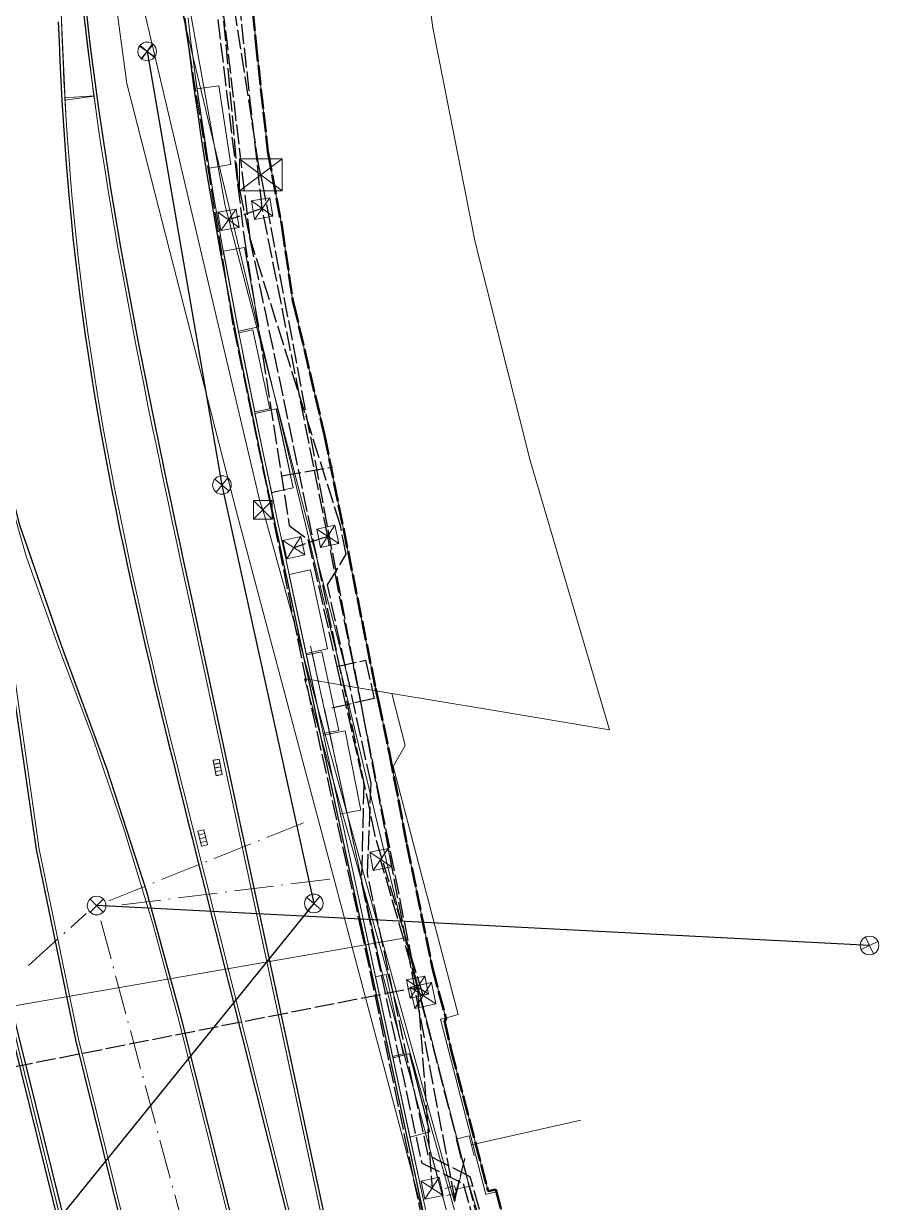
# Model space of a CAD drawing. Header units: metres. Extents: x 105014 to 106600, y 111320 to 118425.
# Drawn here: x 105918.8 to 105974, y 115132.3 to 115208.2 of the extents above; entities that cross this region are included whole.
import ezdxf

# ---------------------------------------------------------------- set-up
doc = ezdxf.new("R2010")
doc.units = ezdxf.units.M
doc.linetypes.add('DASHDOT', pattern=[3.556, 2.54, -0.508, 0, -0.508])
doc.linetypes.add('DASHED', pattern=[1.524, 1.27, -0.254])
for name, color, linetype, lineweight in [('00-BASE-LIMITE', 7, 'DASHED', 50), ('00-BASE-UE', 42, 'DASHED', 25), ('10-PAV-CALZADA-BRT', 12, 'CONTINUOUS', 30), ('10-PAV-CALZADA-MIXTA', 8, 'CONTINUOUS', 30), ('10-PAV-SARDINEL', 252, 'CONTINUOUS', 13), ('20-EP-ZONA-DURA', 253, 'CONTINUOUS', 13), ('20-EP-ZONA-VERDE', 84, 'CONTINUOUS', 13), ('30-RED-ENEL-NODOS', 11, 'CONTINUOUS', 13), ('30-RED-ENEL-PROY', 1, 'DASHED', 25), ('30-RED-ETB-CAMARA', 151, 'CONTINUOUS', 13), ('30-RED-ETB-EXIST', 145, 'CONTINUOUS', 13), ('30-RED-ETB-PROY', 5, 'DASHED', 25), ('30-RED-MOVISTAR-CAMARA', 141, 'CONTINUOUS', 13), ('30-RED-MOVISTAR-PROY', 4, 'DASHED', 25), ('30-RED-VANTI-EXIST', 52, 'CONTINUOUS', 13), ('30-RED-VANTI-PROY', 2, 'DASHED', 25), ('30-RED-VANTI-RETIRO', 8, 'DASHDOT', 13), ('35-RH-ACUE-DOMICILIARIA', 152, 'CONTINUOUS', 9), ('35-RH-ACUE-MENOR-EXIST', 151, 'CONTINUOUS', 13), ('35-RH-ACUE-MENOR-PROY', 5, 'DASHED', 25), ('35-RH-PLUV-COLECTOR', 96, 'CONTINUOUS', 30), ('35-RH-PLUV-NODOS', 94, 'CONTINUOUS', 13), ('35-RH-PLUV-RETIRO', 8, 'DASHDOT', 13), ('60-PREDIAL-LOTE', 42, 'CONTINUOUS', 13)]:
    doc.layers.add(name, color=color, linetype=linetype, lineweight=lineweight)

# ---------------------------------------------------------------- blocks, each defined once
blk = doc.blocks.new('CAM_ETB_T_13')
for p, q in [((-1.375, -1.025), (1.375, 1.025)), ((-1.375, 1.025), (1.375, -1.025))]:
    blk.add_line(p, q)
blk.add_lwpolyline([(-1.375, -1.025), (1.375, -1.025), (1.375, 1.025), (-1.375, 1.025)], close=True)
blk = doc.blocks.new('CAM_ETB_GEN')
for p, q in [((-0.6, -0.6), (0.6, 0.6)), ((-0.6, 0.6), (0.6, -0.6))]:
    blk.add_line(p, q)
blk.add_lwpolyline([(-0.6, -0.6), (0.6, -0.6), (0.6, 0.6), (-0.6, 0.6)], close=True)
blk = doc.blocks.new('CAJA_ENEL')
for p, q in [((-0.6, -0.6), (0.6, 0.6)), ((-0.6, 0.6), (0.6, -0.6))]:
    blk.add_line(p, q)
blk.add_lwpolyline([(-0.6, -0.6), (0.6, -0.6), (0.6, 0.6), (-0.6, 0.6)], close=True)
blk = doc.blocks.new('CAM_MOV_CS_276')
for p, q in [((-0.7, -0.7), (0.7, 0.7)), ((-0.7, 0.7), (0.7, -0.7))]:
    blk.add_line(p, q)
blk.add_lwpolyline([(-0.7, -0.7), (0.7, -0.7), (0.7, 0.7), (-0.7, 0.7)], close=True)
blk = doc.blocks.new('POZO_PLUV')
for p, q in [((-0.42, -0.42), (0.42, 0.42)), ((-0.42, 0.42), (0.42, -0.42))]:
    blk.add_line(p, q)
blk.add_circle((0, 0), 0.6)
blk = doc.blocks.new('SUMIDERO')
for p, q in [((-0.25, -0.2), (-0.25, 0.2)), ((0, -0.2), (0, 0.2)), ((0.25, -0.2), (0.25, 0.2))]:
    blk.add_line(p, q)
blk.add_lwpolyline([(-0.5, -0.2), (0.5, -0.2), (0.5, 0.2), (-0.5, 0.2)], close=True)

msp = doc.modelspace()

# ---------------------------------------------------------------- linework, layer by layer
at = {"layer": '00-BASE-LIMITE'}
msp.add_lwpolyline([(105933.1301, 115213.5649), (105933.7303, 115207.0537), (105934.5101, 115199.9847), (105935.4301, 115195.1011), (105936.1031, 115190.4643), (105936.1647, 115190.2269), (105938.1663, 115181.7155), (105941.4527, 115165.4337), (105941.6333, 115164.5893), (105942.3503, 115161.2359), (105943.4699, 115155.3813), (105945.1171, 115147.4067), (105946.0077, 115144.1061), (105945.8895, 115144.0385), (105946.3305, 115142.1275), (105948.7025, 115133.0417), (105949.2017, 115133.1647), (105953.4559, 115117.2135)], dxfattribs=at)
at = {"layer": '00-BASE-UE'}
msp.add_lwpolyline([(105933.1301, 115213.5649), (105933.7303, 115207.0537), (105934.5101, 115199.9847), (105935.4301, 115195.1011), (105936.1031, 115190.4643), (105936.1647, 115190.2269), (105938.1663, 115181.7155), (105941.4527, 115165.4337), (105941.6333, 115164.5893), (105942.3503, 115161.2359), (105943.4699, 115155.3813), (105945.1171, 115147.4067), (105946.0077, 115144.1061), (105945.8895, 115144.0385), (105946.3305, 115142.1275), (105948.7025, 115133.0417), (105949.2017, 115133.1647), (105953.4559, 115117.2135)], dxfattribs=at)
at = {"layer": '10-PAV-CALZADA-BRT'}
for points in [[(105910.1795, 115209.7629), (105910.9865, 115205.1347), (105911.9651, 115200.0481), (105912.9057, 115195.5247), (105913.6617, 115192.0717), (105913.6835, 115191.9737), (105916.0692, 115179.7468), (105917.8013, 115167.4103), (105919.5834, 115155.0354), (105922.1065, 115142.7901), (105939.2157, 115073.8287)], [(105943.0995, 115087.9411), (105928.9197, 115144.2589), (105926.7044, 115152.3173), (105924.1414, 115160.272), (105921.2355, 115168.1079), (105918.5045, 115175.9927), (105916.4675, 115184.0845), (105915.1397, 115192.3225), (105915.1325, 115192.3835), (105914.9899, 115193.6931), (105914.8573, 115195.0029), (105914.7343, 115196.3129), (105914.6209, 115197.6227), (105914.5163, 115198.9323), (105914.4205, 115200.2415), (105914.3329, 115201.5505), (105914.2535, 115202.8591), (105914.1815, 115204.1673), (105914.1169, 115205.4749), (105914.0591, 115206.7819), (105914.0079, 115208.0881), (105913.9631, 115209.3937)], [(105941.7813, 115046.7547), (105941.2007, 115049.7663), (105940.6347, 115052.5289), (105939.9797, 115055.5681), (105939.3721, 115058.2735), (105938.6537, 115061.3675), (105938.0391, 115063.9451), (105937.2555, 115067.1711), (105936.7791, 115069.1065), (105935.8187, 115072.9859), (105911.9243, 115169.2963), (105910.3229, 115175.7737), (105909.5283, 115179.0229), (105908.2299, 115184.4485), (105907.2213, 115188.8069), (105906.0619, 115194.0541), (105905.1023, 115198.6687), (105904.1017, 115203.8693), (105903.2729, 115208.6233)], [(105921.0033, 115208.3457), (105921.0531, 115207.0733), (105921.1093, 115205.8023), (105921.1721, 115204.5323), (105921.2419, 115203.2637), (105921.3189, 115201.9963), (105921.4035, 115200.7305), (105921.4961, 115199.4661), (105921.5967, 115198.2033), (105921.7061, 115196.9421), (105921.8243, 115195.6825), (105921.9515, 115194.4247), (105922.0883, 115193.1689), (105922.2349, 115191.9151), (105922.3917, 115190.6625), (105922.5583, 115189.4103), (105922.7347, 115188.1585), (105922.9203, 115186.9073), (105923.1151, 115185.6563), (105923.3185, 115184.4059), (105923.5303, 115183.1559), (105923.7499, 115181.9063), (105923.9775, 115180.6573), (105924.2123, 115179.4087), (105924.4543, 115178.1603), (105924.7029, 115176.9125), (105924.9579, 115175.6651), (105925.2191, 115174.4179), (105925.4861, 115173.1709), (105925.7585, 115171.9243), (105926.0359, 115170.6777), (105926.3181, 115169.4315), (105926.6049, 115168.1851), (105926.8957, 115166.9389), (105927.1903, 115165.6927), (105927.4885, 115164.4463), (105927.7899, 115163.1995), (105928.0939, 115161.9527), (105928.4007, 115160.7055), (105928.7095, 115159.4579), (105929.0201, 115158.2099), (105929.3321, 115156.9625), (105929.6457, 115155.7127), (105929.9601, 115154.4623), (105930.2751, 115153.2111), (105946.4937, 115088.7955)]]:
    msp.add_lwpolyline(points, dxfattribs=at)
at = {"layer": '10-PAV-CALZADA-MIXTA'}
for points in [[(105902.2489, 115211.4047), (105903.1317, 115206.3383), (105904.1999, 115200.7831), (105905.2255, 115195.8485), (105906.4681, 115190.2241), (105907.5501, 115185.5477), (105908.9463, 115179.7125), (105909.8017, 115176.2155), (105911.5295, 115169.2259), (105921.6888, 115128.2787), (105934.0825, 115078.3229), (105935.8721, 115071.0739), (105936.7543, 115067.4463), (105938.1831, 115061.3905), (105939.2759, 115056.5341), (105940.5069, 115050.6891), (105941.4957, 115045.5569)], [(105953.1651, 115061.6495), (105929.6445, 115171.0561), (105929.3733, 115172.3177), (105929.1025, 115173.5793), (105928.8321, 115174.8409), (105928.5627, 115176.1027), (105928.2945, 115177.3649), (105928.0277, 115178.6273), (105927.7625, 115179.8901), (105927.4995, 115181.1533), (105927.2387, 115182.4171), (105926.9805, 115183.6813), (105926.7253, 115184.9461), (105926.4731, 115186.2115), (105926.2245, 115187.4777), (105925.9797, 115188.7447), (105925.7389, 115190.0123), (105925.5023, 115191.2807), (105925.2705, 115192.5501), (105925.0437, 115193.8203), (105924.8219, 115195.0913), (105924.6059, 115196.3635), (105924.3955, 115197.6365), (105924.1913, 115198.9105), (105923.9935, 115200.1857), (105923.8023, 115201.4617), (105923.6183, 115202.7389), (105923.4413, 115204.0171), (105923.2723, 115205.2961), (105923.1109, 115206.5765), (105922.9577, 115207.8575), (105922.8131, 115209.1397)], [(105929.1661, 115208.5787), (105929.3143, 115207.3381), (105929.4707, 115206.0967), (105929.6349, 115204.8551), (105929.8069, 115203.6131), (105929.9859, 115202.3705), (105930.1721, 115201.1277), (105930.3649, 115199.8843), (105930.5643, 115198.6405), (105930.7699, 115197.3963), (105930.9813, 115196.1517), (105931.1985, 115194.9067), (105931.4211, 115193.6609), (105931.6487, 115192.4149), (105931.8811, 115191.1681), (105932.1179, 115189.9209), (105932.3591, 115188.6729), (105932.6043, 115187.4243), (105932.8533, 115186.1749), (105933.1055, 115184.9247), (105933.3611, 115183.6739), (105933.6193, 115182.4221), (105933.8803, 115181.1693), (105934.1435, 115179.9157), (105934.4087, 115178.6609), (105934.6749, 115177.4079), (105934.9435, 115176.1501), (105935.2131, 115174.8913), (105935.4837, 115173.6311), (105935.7549, 115172.3699), (105939.0709, 115156.9453), (105941.9105, 115143.7369), (105958.4193, 115066.9455)]]:
    msp.add_lwpolyline(points, dxfattribs=at)
at = {"layer": '10-PAV-SARDINEL'}
for points in [[(105952.9696, 115061.6075), (105929.449, 115171.0141), (105929.1778, 115172.2757), (105928.907, 115173.5374), (105928.6365, 115174.7991), (105928.3671, 115176.061), (105928.0989, 115177.3234), (105927.832, 115178.5861), (105927.5668, 115179.8492), (105927.3037, 115181.1127), (105927.0428, 115182.3769), (105926.7845, 115183.6415), (105926.5293, 115184.9068), (105926.2769, 115186.1727), (105926.0282, 115187.4395), (105925.7833, 115188.7071), (105925.5424, 115189.9753), (105925.3057, 115191.2444), (105925.0737, 115192.5146), (105924.8467, 115193.7855), (105924.6248, 115195.0574), (105924.4087, 115196.3305), (105924.1981, 115197.6044), (105923.9938, 115198.8793), (105923.7958, 115200.1556), (105923.6044, 115201.4327), (105923.4203, 115202.711), (105923.2431, 115203.9903), (105923.074, 115205.2705), (105922.9124, 115206.5522), (105922.7591, 115207.8345), (105922.6143, 115209.118)], [(105922.8131, 115209.1397), (105922.9577, 115207.8575), (105923.1109, 115206.5765), (105923.2723, 115205.2961), (105923.4413, 115204.0171), (105923.6183, 115202.7389), (105923.8023, 115201.4617), (105923.9935, 115200.1857), (105924.1913, 115198.9105), (105924.3955, 115197.6365), (105924.6059, 115196.3635), (105924.8219, 115195.0913), (105925.0437, 115193.8203), (105925.2705, 115192.5501), (105925.5023, 115191.2807), (105925.7389, 115190.0123), (105925.9797, 115188.7447), (105926.2245, 115187.4777), (105926.4731, 115186.2115), (105926.7253, 115184.9461), (105926.9805, 115183.6813), (105927.2387, 115182.4171), (105927.4995, 115181.1533), (105927.7625, 115179.8901), (105928.0277, 115178.6273), (105928.2945, 115177.3649), (105928.5627, 115176.1027), (105928.8321, 115174.8409), (105929.1025, 115173.5793), (105929.3733, 115172.3177), (105929.6445, 115171.0561), (105953.1651, 115061.6495)], [(105921.6888, 115128.2787), (105911.5295, 115169.2259), (105910.6641, 115172.7203), (105909.8017, 115176.2155), (105909.3725, 115177.9636), (105908.9463, 115179.7125), (105908.4766, 115181.6565), (105908.0112, 115183.6016), (105907.5501, 115185.5477), (105907.1851, 115187.1055), (105906.8244, 115188.6643), (105906.4681, 115190.2241), (105906.0466, 115192.0973), (105905.6324, 115193.9721), (105905.2255, 115195.8485), (105904.8763, 115197.4918), (105904.5345, 115199.1367), (105904.1999, 115200.7831), (105903.9242, 115202.1702), (105903.6543, 115203.5585), (105903.3901, 115204.9478), (105903.1317, 115206.3383), (105902.9023, 115207.6034), (105902.6787, 115208.8695)], [(105902.8758, 115208.9039), (105903.0992, 115207.6387), (105903.3284, 115206.3744), (105903.5867, 115204.9848), (105903.8507, 115203.5963), (105904.1205, 115202.2088), (105904.396, 115200.8225), (105904.7304, 115199.177), (105905.0721, 115197.533), (105905.4211, 115195.8905), (105905.8278, 115194.0149), (105906.2418, 115192.1408), (105906.6632, 115190.2683), (105907.0194, 115188.7091), (105907.3799, 115187.1509), (105907.7448, 115185.5936), (105908.2058, 115183.6479), (105908.6711, 115181.7033), (105909.1407, 115179.7597), (105909.5669, 115178.0112), (105909.9959, 115176.2633), (105910.8583, 115172.7684), (105911.7236, 115169.2741), (105921.8829, 115128.3269)], [(105946.4937, 115088.7955), (105930.2751, 115153.2111), (105929.9601, 115154.4623), (105929.6457, 115155.7127), (105929.3321, 115156.9625), (105929.0201, 115158.2099), (105928.7095, 115159.4579), (105928.4007, 115160.7055), (105928.0939, 115161.9527), (105927.7899, 115163.1995), (105927.4885, 115164.4463), (105927.1903, 115165.6927), (105926.8957, 115166.9389), (105926.6049, 115168.1851), (105926.3181, 115169.4315), (105926.0359, 115170.6777), (105925.7585, 115171.9243), (105925.4861, 115173.1709), (105925.2191, 115174.4179), (105924.9579, 115175.6651), (105924.7029, 115176.9125), (105924.4543, 115178.1603), (105924.2123, 115179.4087), (105923.9775, 115180.6573), (105923.7499, 115181.9063), (105923.5303, 115183.1559), (105923.3185, 115184.4059), (105923.1151, 115185.6563), (105922.9203, 115186.9073), (105922.7347, 115188.1585), (105922.5583, 115189.4103), (105922.3917, 115190.6625), (105922.2349, 115191.9151), (105922.0883, 115193.1689), (105921.9515, 115194.4247), (105921.8243, 115195.6825), (105921.7061, 115196.9421), (105921.5967, 115198.2033), (105921.4961, 115199.4661), (105921.4035, 115200.7305), (105921.3189, 115201.9963), (105921.2419, 115203.2637), (105921.1721, 115204.5323), (105921.1093, 115205.8023), (105921.0531, 115207.0733), (105921.0033, 115208.3457)], [(105921.2032, 115208.3531), (105921.2529, 115207.0816), (105921.3091, 115205.8117), (105921.3719, 115204.5428), (105921.4416, 115203.2753), (105921.5185, 115202.009), (105921.6031, 115200.7445), (105921.6956, 115199.4813), (105921.7961, 115198.2199), (105921.9053, 115196.9601), (105922.0234, 115195.7019), (105922.1504, 115194.4456), (105922.287, 115193.1914), (105922.4335, 115191.9391), (105922.5901, 115190.6881), (105922.7565, 115189.4375), (105922.9326, 115188.1874), (105923.118, 115186.9374), (105923.3126, 115185.6878), (105923.5158, 115184.4387), (105923.7274, 115183.1899), (105923.9468, 115181.9416), (105924.1742, 115180.6938), (105924.4088, 115179.4463), (105924.6505, 115178.1989), (105924.8988, 115176.9525), (105925.1538, 115175.7057), (105925.4148, 115174.4594), (105925.6816, 115173.2132), (105925.9538, 115171.9674), (105926.2311, 115170.7215), (105926.5131, 115169.476), (105926.7998, 115168.2302), (105927.0904, 115166.9846), (105927.3849, 115165.739), (105927.683, 115164.4931), (105927.9843, 115163.2467), (105928.2882, 115162.0003), (105928.5949, 115160.7535), (105928.9036, 115159.5061), (105929.2142, 115158.2583), (105929.5261, 115157.0111), (105929.8397, 115155.7615), (105930.1541, 115154.5111), (105930.469, 115153.2599), (105946.6876, 115088.8443)], [(105958.4193, 115066.9455), (105941.9105, 115143.7369), (105939.0709, 115156.9453), (105935.7549, 115172.3699), (105935.4837, 115173.6311), (105935.2131, 115174.8913), (105934.9435, 115176.1501), (105934.6749, 115177.4079), (105934.4087, 115178.6609), (105934.1435, 115179.9157), (105933.8803, 115181.1693), (105933.6193, 115182.4221), (105933.3611, 115183.6739), (105933.1055, 115184.9247), (105932.8533, 115186.1749), (105932.6043, 115187.4243), (105932.3591, 115188.6729), (105932.1179, 115189.9209), (105931.8811, 115191.1681), (105931.6487, 115192.4149), (105931.4211, 115193.6609), (105931.1985, 115194.9067), (105930.9813, 115196.1517), (105930.7699, 115197.3963), (105930.5643, 115198.6405), (105930.3649, 115199.8843), (105930.1721, 115201.1277), (105929.9859, 115202.3705), (105929.8069, 115203.6131), (105929.6349, 115204.8551), (105929.4707, 115206.0967), (105929.3143, 115207.3381), (105929.1661, 115208.5787)], [(105929.3648, 115208.6018), (105929.5128, 115207.3625), (105929.6691, 115206.1223), (105929.8331, 115204.8819), (105930.005, 115203.6411), (105930.1838, 115202.3996), (105930.3698, 115201.1578), (105930.5625, 115199.9155), (105930.7617, 115198.6727), (105930.9672, 115197.4294), (105931.1784, 115196.1857), (105931.3955, 115194.9415), (105931.6179, 115193.6965), (105931.8454, 115192.4512), (105932.0777, 115191.2051), (105932.3144, 115189.9586), (105932.5555, 115188.7112), (105932.8005, 115187.4631), (105933.0494, 115186.2142), (105933.3016, 115184.9645), (105933.5571, 115183.7141), (105933.8152, 115182.4627), (105934.0761, 115181.2103), (105934.3392, 115179.957), (105934.6044, 115178.7024), (105934.8705, 115177.4496), (105935.1391, 115176.192), (105935.4087, 115174.9333), (105935.6792, 115173.6731), (105935.9504, 115172.4119), (105939.26, 115157.014), (105939.2664, 115156.9873), (105939.268, 115156.98), (105942.106, 115143.7789), (105958.6148, 115066.9875)], [(105921.8827, 115128.3268), (105911.7302, 115169.2482)], [(105911.9243, 115169.2963), (105935.8187, 115072.9859)]]:
    msp.add_lwpolyline(points, dxfattribs=at)
at = {"layer": '20-EP-ZONA-DURA'}
for points in [[(105933.1301, 115213.5649), (105933.7303, 115207.0537), (105934.5101, 115199.9847), (105935.4301, 115195.1011), (105936.1031, 115190.4643), (105936.1647, 115190.2269), (105938.1663, 115181.7155), (105941.4527, 115165.4337), (105941.6333, 115164.5893), (105942.3503, 115161.2359), (105943.4699, 115155.3813), (105945.1171, 115147.4067), (105946.0077, 115144.1061), (105945.8895, 115144.0385), (105946.3305, 115142.1275), (105948.7025, 115133.0417), (105949.2017, 115133.1647), (105953.4559, 115117.2135)], [(105944.7905, 115131.2915), (105943.6635, 115136.5339), (105944.9326, 115136.8636), (105944.9391, 115136.8667), (105943.6489, 115141.9029), (105942.5781, 115141.6287), (105942.5789, 115141.6249), (105942.5695, 115141.6225), (105942.5485, 115141.7203), (105943.2207, 115141.8941), (105942.1243, 115146.9915), (105941.4467, 115146.8459), (105939.268, 115156.98), (105939.2664, 115156.9873), (105939.26, 115157.014), (105939.1919, 115157.3339), (105940.5033, 115157.5849), (105939.4825, 115162.6837), (105938.1013, 115162.4071), (105938.0801, 115162.5049), (105939.0723, 115162.6977), (105937.9847, 115167.7827), (105936.9913, 115167.5703), (105936.9703, 115167.6681), (105938.3549, 115167.9645), (105937.2669, 115173.0495), (105935.8773, 115172.7521), (105935.6792, 115173.6731), (105935.4087, 115174.9333), (105935.1391, 115176.192), (105934.8705, 115177.4496), (105934.7513, 115178.0107), (105936.0114, 115178.3031), (105936.1375, 115178.3301), (105935.5702, 115180.9832), (105935.0549, 115183.4141), (105935.0504, 115183.4138), (105933.6791, 115183.1219), (105933.6589, 115183.2199), (105934.6385, 115183.4289), (105933.5511, 115188.5139), (105932.6329, 115188.3175), (105932.6135, 115188.4157), (105933.9215, 115188.6949), (105933.0067, 115193.8137), (105931.6409, 115193.5697), (105931.6179, 115193.6965), (105931.3955, 115194.9415), (105931.1784, 115196.1857), (105930.9672, 115197.4294), (105930.7617, 115198.6727), (105930.7243, 115198.9067), (105932.1155, 115199.1393), (105931.3401, 115204.2049), (105929.9535, 115204.0117), (105929.8331, 115204.8819), (105929.6691, 115206.1223), (105929.5128, 115207.3625), (105929.3648, 115208.6018)]]:
    msp.add_lwpolyline(points, dxfattribs=at)
msp.add_lwpolyline([(105923.3039, 115203.5516), (105921.4408, 115203.2915), (105921.1524, 115209.8565), (105922.5208, 115210.0015), (105923.3039, 115203.5516)], close=True, dxfattribs=at)
at = {"layer": '20-EP-ZONA-VERDE'}
for points in [[(105932.1155, 115199.1393), (105930.7243, 115198.9067), (105929.9535, 115204.0117), (105931.3401, 115204.2049), (105932.1155, 115199.1393)], [(105933.9215, 115188.6949), (105932.6135, 115188.4157), (105931.6409, 115193.5697), (105933.0067, 115193.8137), (105933.9215, 115188.6949)], [(105934.6385, 115183.4289), (105933.6589, 115183.2199), (105932.6329, 115188.3175), (105933.5511, 115188.5139), (105934.6385, 115183.4289)], [(105936.1375, 115178.3301), (105934.7467, 115178.0321), (105933.6791, 115183.1219), (105935.0501, 115183.4151), (105936.1375, 115178.3301)], [(105938.3549, 115167.9645), (105936.9703, 115167.6681), (105935.8773, 115172.7521), (105937.2669, 115173.0495), (105938.3549, 115167.9645)], [(105939.0723, 115162.6977), (105938.0801, 115162.5049), (105936.9913, 115167.5703), (105937.9847, 115167.7827), (105939.0723, 115162.6977)], [(105940.5033, 115157.5849), (105939.1919, 115157.3339), (105938.1013, 115162.4071), (105939.4825, 115162.6837), (105940.5033, 115157.5849)], [(105943.2207, 115141.8941), (105942.5485, 115141.7203), (105941.4467, 115146.8459), (105942.1243, 115146.9915), (105943.2207, 115141.8941)], [(105944.9329, 115136.8623), (105943.6635, 115136.5339), (105942.5695, 115141.6225), (105943.6323, 115141.8971), (105944.9329, 115136.8623)]]:
    msp.add_lwpolyline(points, close=True, dxfattribs=at)
for points in [[(105946.6877, 115088.8443), (105930.4689, 115153.2599), (105930.1541, 115154.5111), (105929.8395, 115155.7615), (105929.5261, 115157.0111), (105929.2143, 115158.2583), (105928.9035, 115159.5061), (105928.5947, 115160.7535), (105928.2881, 115162.0003), (105927.9841, 115163.2467), (105927.6829, 115164.4929), (105927.3849, 115165.7389), (105927.0903, 115166.9847), (105926.7997, 115168.2303), (105926.5131, 115169.4759), (105926.2311, 115170.7217), (105925.9537, 115171.9673), (105925.6815, 115173.2133), (105925.4149, 115174.4593), (105925.1539, 115175.7055), (105924.8989, 115176.9521), (105924.6505, 115178.1989), (105924.4089, 115179.4461), (105924.1741, 115180.6937), (105923.9469, 115181.9417), (105923.7273, 115183.1899), (105923.5157, 115184.4387), (105923.3127, 115185.6877), (105923.1181, 115186.9373), (105922.9327, 115188.1871), (105922.7565, 115189.4375), (105922.5901, 115190.6881), (105922.4335, 115191.9391), (105922.2871, 115193.1915), (105922.1505, 115194.4457), (105922.0233, 115195.7019), (105921.9053, 115196.9599), (105921.7961, 115198.2197), (105921.6955, 115199.4813), (105921.6029, 115200.7445), (105921.5185, 115202.0091), (105921.4311, 115203.4475), (105923.3015, 115203.5689), (105923.4201, 115202.7109), (105923.4201, 115202.7109), (105923.6045, 115201.4327), (105923.7957, 115200.1555), (105923.9937, 115198.8795), (105924.1981, 115197.6045), (105924.4085, 115196.3305), (105924.6249, 115195.0575), (105924.8467, 115193.7855), (105925.0737, 115192.5145), (105925.3057, 115191.2445), (105925.5423, 115189.9753), (105925.7831, 115188.7069), (105926.0281, 115187.4395), (105926.2769, 115186.1727), (105926.5291, 115184.9067), (105926.7845, 115183.6415), (105927.0427, 115182.3769), (105927.3037, 115181.1127), (105927.5667, 115179.8493), (105927.8319, 115178.5861), (105928.0989, 115177.3235), (105928.3671, 115176.0613), (105928.6365, 115174.7991), (105928.9069, 115173.5373), (105929.1777, 115172.2757), (105929.4489, 115171.0141), (105947.8031, 115085.6393)], [(105917.2041, 115179.9679), (105918.9325, 115173.9385), (105921.0495, 115168.0343), (105923.2586, 115162.1752), (105925.2758, 115156.2472), (105927.0989, 115150.2567), (105928.7259, 115144.2101), (105942.9057, 115087.8923)], [(105939.4097, 115073.8769), (105922.3009, 115142.8373), (105919.7804, 115155.0703), (105918.0001, 115167.4329)]]:
    msp.add_lwpolyline(points, dxfattribs=at)
at = {"layer": '30-RED-ENEL-PROY'}
for points in [[(105934.1461, 115196.3117), (105931.9157, 115216.4273)], [(105934.1461, 115196.3117), (105931.9735, 115195.5919)], [(105938.3651, 115175.2075), (105934.1461, 115196.3117)], [(105938.3651, 115175.2075), (105936.1863, 115174.4779)], [(105944.1517, 115146.1907), (105938.3651, 115175.2075)], [(105944.1517, 115146.1907), (105941.7751, 115154.4035)], [(105904.6375, 115138.3931), (105944.1517, 115146.1907)], [(105952.7173, 115113.2499), (105944.1517, 115146.1907)], [(105944.1517, 115146.1907), (105945.0901, 115133.2375)]]:
    msp.add_lwpolyline(points, dxfattribs=at)
at = {"layer": '30-RED-ETB-EXIST'}
for points in [[(105934.178, 115176.912), (105933.991, 115177.479), (105925.541, 115213.271), (105925.533, 115213.836)], [(105947.2, 115135.177), (105946.536, 115132.354), (105934.365, 115176.345), (105934.178, 115176.912)], [(105947.622, 115136.026), (105954.68, 115137.62)], [(105946.97, 115135.115), (105946.638, 115136.392), (105947.47, 115136.608), (105947.802, 115135.331)]]:
    msp.add_lwpolyline(points, dxfattribs=at)
at = {"layer": '30-RED-ETB-PROY'}
for points in [[(105934.061, 115198.487), (105933.937, 115199.043), (105931.443, 115215.084), (105931.849, 115247.82), (105931.795, 115248.423)], [(105946.578, 115132.444), (105934.165, 115197.997), (105934.061, 115198.487)], [(105946.544, 115132.545), (105947.185, 115135.035)]]:
    msp.add_lwpolyline(points, dxfattribs=at)
at = {"layer": '30-RED-MOVISTAR-PROY'}
for points in [[(105941.4288, 115155.9176), (105932.6031, 115198.0133), (105930.3721, 115223.1199), (105931.281, 115266.6571)], [(105944.5101, 115145.6479), (105941.4288, 115155.9176)]]:
    msp.add_lwpolyline(points, dxfattribs=at)
at = {"layer": '30-RED-VANTI-EXIST'}
msp.add_lwpolyline([(105954.9502, 115098.6976), (105954.5507, 115100.1603), (105948.6711, 115122.0461), (105944.5557, 115137.2003), (105941.8075, 115147.3373), (105937.2669, 115168.1479)], dxfattribs=at)
at = {"layer": '30-RED-VANTI-PROY'}
msp.add_lwpolyline([(105944.9794, 115128.7859), (105944.8113, 115129.5581), (105940.6133, 115149.5247), (105937.2947, 115164.3681), (105934.7421, 115176.9691), (105932.2833, 115188.8023), (105929.0781, 115208.8555)], dxfattribs=at)
at = {"layer": '30-RED-VANTI-RETIRO'}
msp.add_lwpolyline([(105954.9502, 115098.6976), (105954.5507, 115100.1603), (105948.6711, 115122.0461), (105944.5557, 115137.2003), (105941.8075, 115147.3373), (105937.2669, 115168.1479)], dxfattribs=at)
at = {"layer": '35-RH-ACUE-DOMICILIARIA'}
for points in [[(105945.9249, 115133.2173), (105946.5437, 115133.3807), (105946.6608, 115132.9372), (105946.042, 115132.7738)], [(105946.6115, 115133.1794), (105947.7282, 115133.4193)]]:
    msp.add_lwpolyline(points, dxfattribs=at)
at = {"layer": '35-RH-ACUE-MENOR-EXIST'}
for points in [[(105919.8, 115285.79), (105920.43, 115256.12), (105921.42, 115233.86), (105925.43, 115204.36), (105932.48, 115176.78), (105939.9338, 115148.7605), (105946.26, 115124.98), (105947.62, 115120.12)], [(105942.95, 115151), (105925.86, 115222.02)], [(105943.38, 115149.36), (105942.95, 115151)], [(105943.38, 115149.36), (105939.9338, 115148.7605), (105926.8235, 115146.4796), (105914.2126, 115144.2856), (105909.2792, 115143.4273), (105907.8, 115143.17)], [(105947.39, 115133.71), (105943.38, 115149.36)], [(105951.71, 115119.69), (105951.3031, 115121.0104), (105947.39, 115133.71)]]:
    msp.add_lwpolyline(points, dxfattribs=at)
at = {"layer": '35-RH-ACUE-MENOR-PROY'}
for points in [[(105930.3721, 115216.0505), (105932.9794, 115194.4395), (105935.8842, 115175.9161), (105937.0823, 115175.0079), (105938.9531, 115166.8231), (105940.6861, 115159.2415), (105940.5341, 115152.9059), (105944.4183, 115134.8677), (105947.0929, 115133.5437), (105949.1201, 115126.3037), (105949.582, 115124.6551), (105948.4119, 115122.7889), (105949.0768, 115119.6881), (105955.2885, 115090.7044), (105964.2209, 115055.3869), (105964.8143, 115053.0433), (105966.7025, 115045.5782)], [(105967.1699, 115045.6562), (105955.6203, 115091.3241), (105949.1116, 115122.4309), (105950.2185, 115124.5267), (105947.554, 115133.9727), (105944.8423, 115135.3628), (105940.93, 115153.4706), (105941.1585, 115159.3221), (105938.3481, 115172.0828), (105939.5597, 115174.0622), (105939.1849, 115175.8973), (105933.3677, 115194.4042), (105931.2334, 115212.5225)], [(105935.3793, 115179.1028), (105938.6865, 115179.6783)], [(105938.9531, 115166.8231), (105940.8105, 115167.2395), (105941.3592, 115164.7594), (105938.5379, 115164.1225)]]:
    msp.add_lwpolyline(points, dxfattribs=at)
at = {"layer": '35-RH-PLUV-COLECTOR'}
for points in [[(105926.7314, 115206.4318), (105931.5493, 115178.5145)], [(105926.7314, 115206.4318), (105931.5493, 115178.5145)], [(105931.5493, 115178.5145), (105937.4687, 115151.5738)], [(105931.5493, 115178.5145), (105937.4687, 115151.5738)], [(105937.4687, 115151.5738), (105918.7709, 115128.4579)], [(105937.4687, 115151.5738), (105918.7709, 115128.4579)], [(105973.2777, 115148.8655), (105923.474, 115151.435)]]:
    msp.add_lwpolyline(points, dxfattribs=at)
at = {"layer": '35-RH-PLUV-RETIRO'}
for points in [[(105924.2631, 115151.751), (105937.1095, 115156.8951)], [(105938.5022, 115153.1383), (105924.2712, 115151.379)], [(105919.0939, 115147.5823), (105922.7924, 115150.9271)], [(105930.1286, 115126.8217), (105923.6959, 115150.6145)]]:
    msp.add_lwpolyline(points, dxfattribs=at)
at = {"layer": '60-PREDIAL-LOTE'}
msp.add_lwpolyline([(105943.743, 115218.4111), (105945.1439, 115207.9543), (105947.8651, 115194.1456), (105951.4128, 115180.0849), (105956.5194, 115162.7502), (105948.7334, 115164.0538), (105948.7334, 115164.0538), (105942.4998, 115165.0975), (105939.812, 115165.5476), (105931.7278, 115196.5814), (105931.7269, 115196.586), (105926.1221, 115227.8704)], dxfattribs=at)
msp.add_lwpolyline([(105945.6429, 115144.1115), (105948.5539, 115132.8427), (105948.7705, 115132.8937), (105949.0369, 115132.9565), (105949.2359, 115133.0031), (105953.4337, 115117.2681), (105953.1025, 115117.1837), (105952.9127, 115117.1353), (105952.8493, 115117.1191), (105954.524, 115110.7199), (105953.0071, 115110.5221), (105952.5615, 115110.464), (105936.8666, 115166.0413), (105937.3515, 115165.96), (105939.812, 115165.5476), (105942.4998, 115165.0975), (105943.3643, 115161.7461), (105942.5789, 115160.3821), (105946.7767, 115144.4125), (105946.1083, 115144.2351), (105945.8101, 115144.1559), (105945.6429, 115144.1115)], close=True, dxfattribs=at)

# ---------------------------------------------------------------- block references
at = {"layer": '30-RED-ENEL-NODOS'}
for p, rotation in [((105934.146, 115196.3117), 99.8), ((105931.9734, 115195.5918), 99.6), ((105938.365, 115175.2075), 101.9), ((105936.1863, 115174.4778), 102.4), ((105941.7751, 115154.4034), 100.9), ((105944.1517, 115146.1906), 101.8), ((105945.09, 115133.2374), 102.1)]:
    msp.add_blockref('CAJA_ENEL', p, dxfattribs=dict(at, rotation=rotation))
at = {"layer": '30-RED-ETB-CAMARA'}
for name, p in [('CAM_ETB_T_13', (105934.061, 115198.487)), ('CAM_ETB_GEN', (105934.178, 115176.912))]:
    msp.add_blockref(name, p, dxfattribs=at)
at = {"layer": '30-RED-MOVISTAR-CAMARA', "rotation": 102.1}
msp.add_blockref('CAM_MOV_CS_276', (105944.51, 115145.648), dxfattribs=at)
at = {"layer": '35-RH-PLUV-NODOS'}
for name, p, rotation in [('POZO_PLUV', (105926.7314, 115206.4318), 189.5), ('POZO_PLUV', (105926.7314, 115206.4318), 189.5), ('POZO_PLUV', (105926.7314, 115206.4318), 275), ('POZO_PLUV', (105926.7314, 115206.4318), 275), ('POZO_PLUV', (105931.5493, 115178.5145), 275), ('POZO_PLUV', (105931.5493, 115178.5145), 275), ('SUMIDERO', (105931.2744, 115160.3253), 282.1), ('SUMIDERO', (105931.2698, 115160.3364), 281.1), ('SUMIDERO', (105931.2698, 115160.3364), 281.1), ('SUMIDERO', (105930.3089, 115155.786), 104), ('SUMIDERO', (105930.3089, 115155.786), 104), ('SUMIDERO', (105930.3089, 115155.786), 104), ('POZO_PLUV', (105937.4687, 115151.5738), 275), ('POZO_PLUV', (105937.4687, 115151.5738), 275), ('POZO_PLUV', (105973.2777, 115148.8655), 250)]:
    msp.add_blockref(name, p, dxfattribs=dict(at, rotation=rotation))
msp.add_blockref('POZO_PLUV', (105923.474, 115151.435), dxfattribs=at)
msp.add_blockref('POZO_PLUV', (105923.474, 115151.435), dxfattribs=at)

doc.saveas('drawing.dxf')
